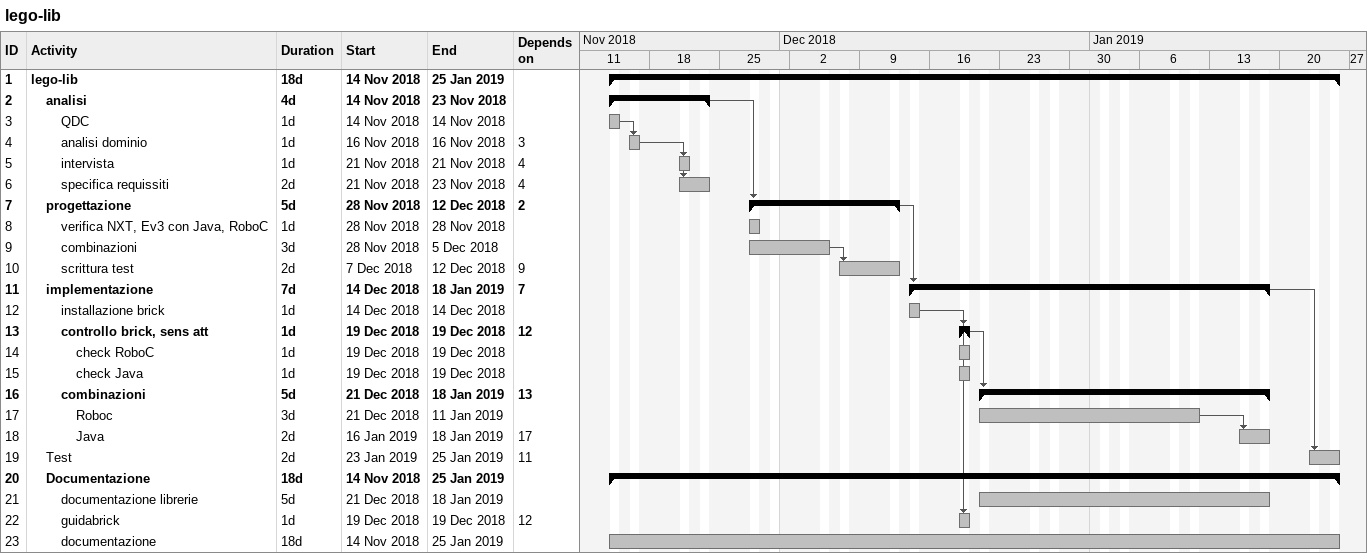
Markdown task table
lego-lib

| ID | Level | Task | Duration | Start | Finish | Predecessors |
|---|---|---|---|---|---|---|
| 1 | 1 | **lego-lib** | 18d | 2018-11-14 | 2019-01-25 |  |
| 2 | 2 | **analisi** | 4d | 2018-11-14 | 2018-11-23 |  |
| 3 | 3 | QDC | 1d | 2018-11-14 | 2018-11-14 |  |
| 4 | 3 | analisi dominio | 1d | 2018-11-16 | 2018-11-16 | 3 |
| 5 | 3 | intervista | 1d | 2018-11-21 | 2018-11-21 | 4 |
| 6 | 3 | specifica requissiti | 2d | 2018-11-21 | 2018-11-23 | 4 |
| 7 | 2 | **progettazione** | 5d | 2018-11-28 | 2018-12-12 | 2 |
| 8 | 3 | verifica NXT, Ev3 con Java, RoboC | 1d | 2018-11-28 | 2018-11-28 |  |
| 9 | 3 | combinazioni | 3d | 2018-11-28 | 2018-12-05 |  |
| 10 | 3 | scrittura test | 2d | 2018-12-07 | 2018-12-12 | 9 |
| 11 | 2 | **implementazione** | 7d | 2018-12-14 | 2019-01-18 | 7 |
| 12 | 3 | installazione brick | 1d | 2018-12-14 | 2018-12-14 |  |
| 13 | 3 | **controllo brick, sens att** | 1d | 2018-12-19 | 2018-12-19 | 12 |
| 14 | 4 | check RoboC | 1d | 2018-12-19 | 2018-12-19 |  |
| 15 | 4 | check Java | 1d | 2018-12-19 | 2018-12-19 |  |
| 16 | 3 | **combinazioni** | 5d | 2018-12-21 | 2019-01-18 | 13 |
| 17 | 4 | Roboc | 3d | 2018-12-21 | 2019-01-11 |  |
| 18 | 4 | Java | 2d | 2019-01-16 | 2019-01-18 | 17 |
| 19 | 2 | Test | 2d | 2019-01-23 | 2019-01-25 | 11 |
| 20 | 2 | **Documentazione** | 18d | 2018-11-14 | 2019-01-25 |  |
| 21 | 3 | documentazione librerie | 5d | 2018-12-21 | 2019-01-18 |  |
| 22 | 3 | guidabrick | 1d | 2018-12-19 | 2018-12-19 | 12 |
| 23 | 3 | documentazione | 18d | 2018-11-14 | 2019-01-25 |  |
